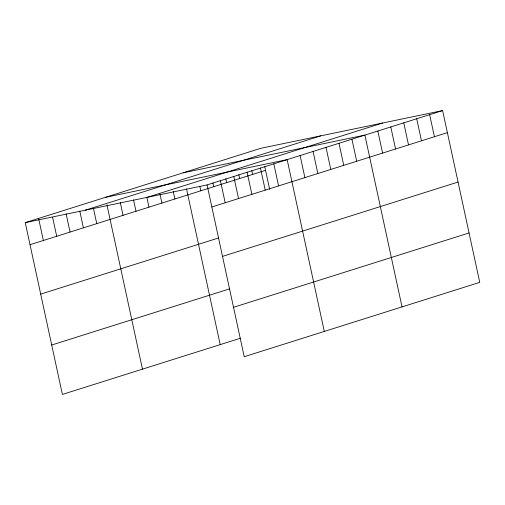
<?xml version="1.0" encoding="UTF-8"?>
<svg xmlns="http://www.w3.org/2000/svg" width="505" height="505" viewBox="0 0 505 505"><rect width="100%" height="100%" fill="white"/><g stroke="black" fill="none" stroke-linecap="round" stroke-linejoin="round"><path stroke-width="0.76" d="M240.355 338.255L62.393 394.424L25.25 222.636L260.788 148.293L442.607 110.576L479.75 282.364L244.212 356.707L207.069 184.918L442.607 110.576M85.25 210.187L320.789 135.845M147.069 197.367L382.607 123.024M30.022 244.698L265.554 170.355M211.841 206.981L447.38 132.638M40.703 294.106L218.665 237.937M222.522 256.389L458.06 182.046M51.712 345.016L229.668 288.847M233.531 307.293L469.069 232.957M183.056 172.83L364.881 135.106L402.024 306.895M105.33 197.36L287.156 159.643L324.298 331.431M25.25 222.636L207.069 184.918M429.654 114.667L434.426 136.729M416.701 118.751L421.467 140.813M403.748 122.841L408.513 144.903M390.788 126.932L395.56 148.994M377.835 131.016L382.607 153.084M351.928 139.197L356.694 161.259M338.975 143.287L343.741 165.35M326.015 147.372L330.788 169.44M313.062 151.462L317.834 173.524M300.109 155.553L304.881 177.615M273.805 163.854L278.577 185.916M264.734 166.555L269.664 189.362M260.46 168.064L265.232 190.126M251.78 170.646L252.601 174.446M247.115 172.281L251.881 194.343M238.827 174.73L239.648 178.536M233.764 176.491L238.537 198.553M225.868 178.82L226.695 182.627M220.42 180.702L225.192 202.764M212.914 182.911L213.741 186.711M199.797 186.238L200.782 190.802M186.515 188.807L220.199 344.618M173.228 191.37L174.875 198.976M159.946 193.939L161.922 203.067M146.829 197.266L148.969 207.157M133.541 199.835L136.009 211.248M120.259 202.404L123.056 215.332M106.978 204.967L142.473 369.149M93.463 208.42L96.758 223.633M79.79 211.109L83.407 227.85M66.111 213.804L70.062 232.06M52.602 217.257L56.712 236.277M38.595 218.425L43.367 240.487"/></g></svg>
